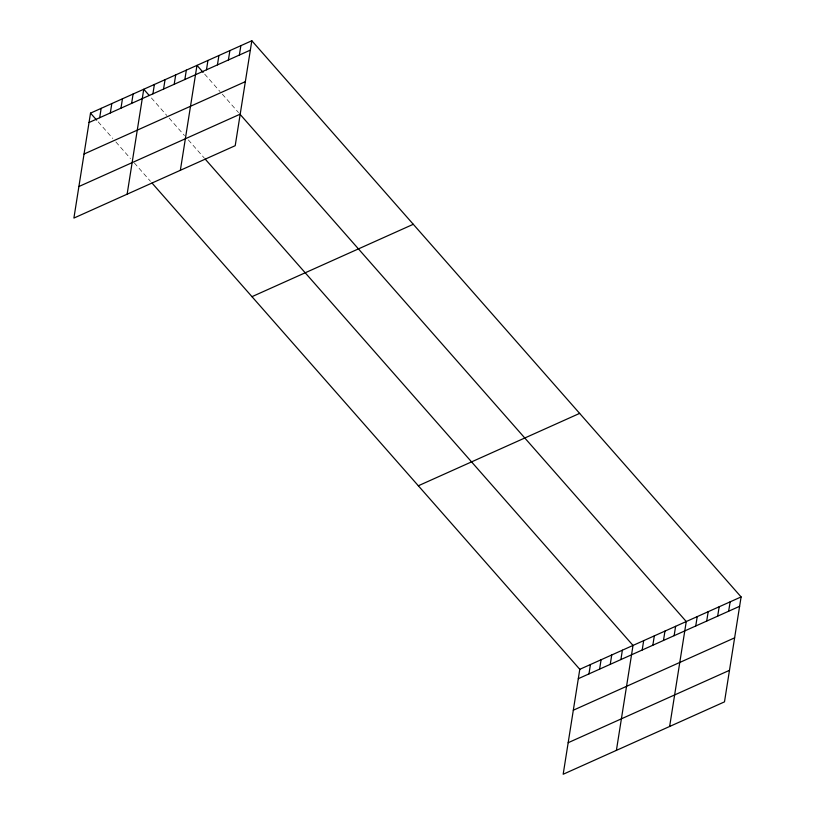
<?xml version="1.0" encoding="UTF-8"?>
<svg xmlns="http://www.w3.org/2000/svg" width="815" height="815" viewBox="0 0 815 815"><rect width="100%" height="100%" fill="white"/><g stroke="black" fill="none" stroke-linecap="round" stroke-linejoin="round"><path stroke-width="0.61" stroke-dasharray="4.08 3.06" d="M204.667 74.104L220.05 91.575M222.352 94.204L238.5 112.552M151.437 97.983L166.82 115.465M169.123 118.083L184.496 135.565M188.346 139.936L204.494 158.293M98.208 121.873L112.816 138.479M115.893 141.973L130.502 158.579M134.343 162.949L150.49 181.307"/><path stroke-width="1.22" d="M90.516 113.132L73.9 218.074L235.209 145.691L251.825 40.75L90.516 113.132L96.669 120.121M99.685 117.717L101.162 108.354M110.331 112.949L111.808 103.576M120.977 108.171L122.454 98.798M131.623 103.393L133.1 94.02M127.13 194.184L143.746 89.242L149.135 95.365M152.914 93.837L154.392 84.465M163.56 89.059L165.048 79.687M174.206 84.281L175.694 74.909M184.852 79.503L186.34 70.141M180.359 170.304L196.986 65.363L203.129 72.352M206.47 69.805L207.947 60.442M217.432 64.884L218.919 55.512M228.404 59.964L229.891 50.591M239.376 55.043L240.863 45.671M152.028 183.049L579.791 669.309L563.175 774.25L724.484 701.868L741.1 596.926L251.825 40.75M588.96 673.903L590.437 664.531M599.606 669.125L601.083 659.753M610.252 664.347L611.729 654.975M620.898 659.569L622.375 650.197M616.405 750.36L633.021 645.429L205.258 159.17M642.189 650.013L643.677 640.651M652.835 645.236L654.323 635.873M663.481 640.458L664.969 631.095M674.127 635.68L675.615 626.317M669.635 726.481L686.261 621.539L240.038 114.304M695.745 625.981L697.222 616.619M706.707 621.061L708.194 611.698M717.679 616.14L719.166 606.778M728.651 611.219L730.138 601.847M89.039 122.495L250.348 50.123M84.037 154.035L245.346 81.653M78.892 186.533L240.201 114.151M251.978 296.67L413.287 224.288M418.329 485.771L579.638 413.388M579.791 669.309L741.1 596.926M578.314 678.681L739.623 606.299M573.312 710.222L734.621 637.839M568.167 742.71L729.476 670.327"/></g></svg>
